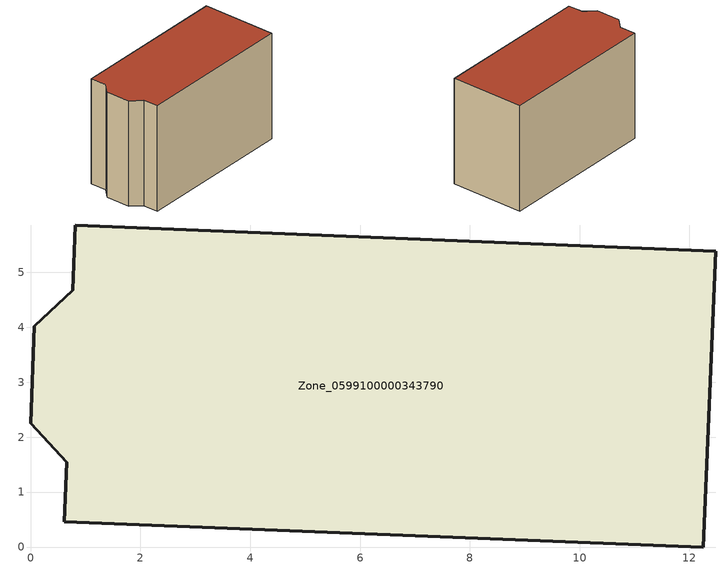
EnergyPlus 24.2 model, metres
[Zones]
Zone_0599100000343790
 floor ground (C_G): 0,2.25 0.07,4.02 0.77,4.68 0.81,5.87 12.48,5.39 12.25,0 0.61,0.46 0.66,1.54 z1.39
 wall outside (C_F): 0.61,0.46 12.25,0 12.48,5.39 0.81,5.87 0.77,4.68 0.07,4.02 0,2.25 0.66,1.54 0.61,0.46 z1.39:9.24
 roof outside (C_R): 0.07,4.02 0,2.25 0.66,1.54 0.61,0.46 12.25,0 12.48,5.39 0.81,5.87 0.77,4.68 z9.24
[BUILDING]
Pand.0599100000343790: North Axis=0; Terrain=City; Loads Convergence Tolerance Value=0.04; Temperature Convergence Tolerance Value=0.4; Solar Distribution=FullExterior; Maximum Number of Warmup Days=25; Minimum Number of Warmup Days=1
[Site:Location]
Rotterdam.The.Hague.AP_ZH_NLD Design_Conditions: Latitude=51.96; Longitude=4.45; Time Zone=1; Elevation=-4.5
[SITE:GROUNDTEMPERATURE:BUILDINGSURFACE]
18, 18, 18, 18, 18, 18, 18, 18, 18, 18, 18, 18
[MATERIAL] Thermal Absorptance=0.9; Solar Absorptance=0.7; Visible Absorptance=0.7
Name | Roughness | Thickness | Conductivity | Density | Specific Heat
G.TI.1992-2005 | MediumSmooth | 0.15 | 0.06 | 540 | 1210
F.TI.1992-2005 | Rough | 0.3 | 0.12 | 1920 | 840
R.TI.1992-2005 | MediumRough | 0.2 | 0.08 | 1500 | 1000
[CONSTRUCTION]
C_G: G.TI.1992-2005
C_F: F.TI.1992-2005
C_R: R.TI.1992-2005
[ZONE]
Zone_0599100000343790: Type=1; Multiplier=1; Ceiling Height=Autocalculate; Volume=Autocalculate; Floor Area=autocalculate; Part of Total Floor Area=Yes
[ZONEINFILTRATION:DESIGNFLOWRATE]
Infil_Zone_0599100000343790: Zone or ZoneList or Space or SpaceList=Zone_0599100000343790; Schedule=AlwaysOn; Design Flow Rate Calculation Method=Flow/Area; Flow Rate per Floor Area=0.0015; Constant Term Coefficient=1; Temperature Term Coefficient=0; Velocity Term Coefficient=0; Velocity Squared Term Coefficient=0
[HVACTEMPLATE:ZONE:IDEALLOADSAIRSYSTEM]
Zone_0599100000343790: Maximum Heating Supply Air Temperature=50; Minimum Cooling Supply Air Temperature=13; Maximum Heating Supply Air Humidity Ratio=0.0156; Minimum Cooling Supply Air Humidity Ratio=0.0077; Heating Limit=NoLimit; Cooling Limit=NoLimit; Dehumidification Control Type=ConstantSensibleHeatRatio; Cooling Sensible Heat Ratio=0.7; Dehumidification Setpoint=60; Humidification Control Type=None; Humidification Setpoint=30; Outdoor Air Method=None; Outdoor Air Flow Rate per Person=0.00944; Outdoor Air Flow Rate per Zone Floor Area=0; Outdoor Air Flow Rate per Zone=0; Demand Controlled Ventilation Type=None; Outdoor Air Economizer Type=NoEconomizer; Heat Recovery Type=None; Sensible Heat Recovery Effectiveness=0.7; Latent Heat Recovery Effectiveness=0.65
[ZONECONTROL:THERMOSTAT]
ThermostatControl_Zone_0599100000343790: Zone or ZoneList=Zone_0599100000343790; Control Type Schedule=DualSetpointControlType; Control 1=Thermostat_Zone_0599100000343790; Temperature Difference Between Cutout And Setpoint=0
[THERMOSTATSETPOINT:DUALSETPOINT]
Thermostat_Zone_0599100000343790: Heating Setpoint Temperature Schedule=HeatingSetpoint_Zone_0599100000343790; Cooling Setpoint Temperature Schedule=CoolingSetpoint_Zone_0599100000343790
[SCHEDULE:COMPACT]
HeatingSetpoint_Zone_0599100000343790: Through: 12/31, For: AllDays, Until: 24:00, 21
CoolingSetpoint_Zone_0599100000343790: Through: 12/31, For: AllDays, Until: 24:00, 24
DualSetpointControlType: Through: 12/31, For: AllDays, Until: 24:00, 4
AlwaysOn: Through: 12/31, For: AllDays, Until: 24:00, 1
